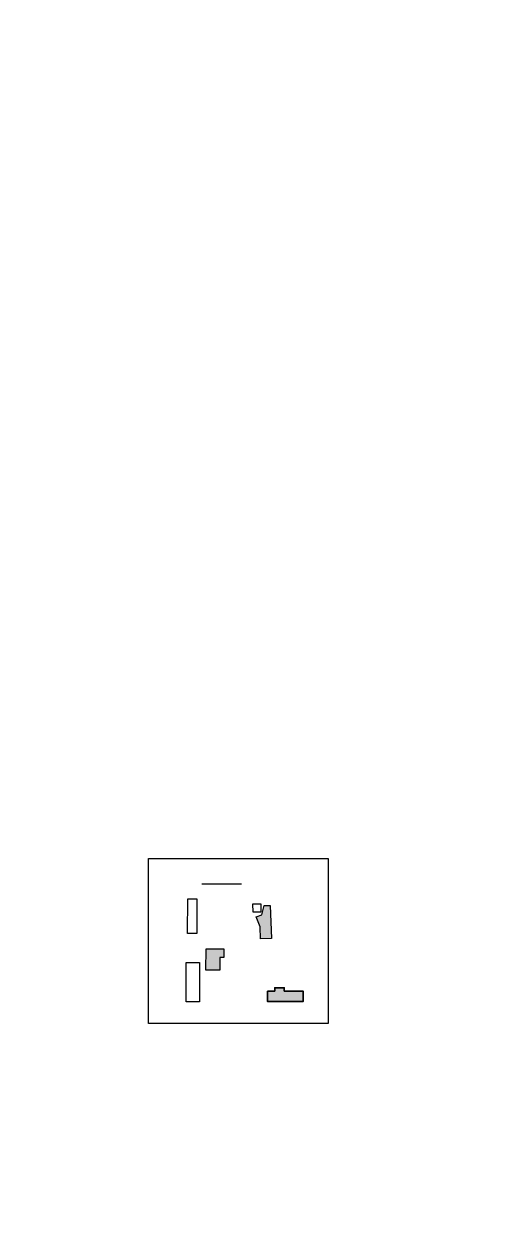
# Model space of a CAD drawing. Header units: millimetres. Extents: x -178199094 to 13669908, y -30538122 to 6091408.
# Drawn here: x 362203 to 377576, y 48285 to 88335 of the extents above; entities that cross this region are included whole.
import ezdxf

# ---------------------------------------------------------------- set-up
doc = ezdxf.new("R2010")
doc.units = ezdxf.units.MM
picture_1 = doc.add_image_def('image1.png', size_in_pixel=(672, 616))

msp = doc.modelspace()

# ---------------------------------------------------------------- hatches: boundary and pattern name
at = {"true_color": 0x58ba48, "transparency": 33554643}
h = msp.add_hatch(color=85, dxfattribs=at)
h.dxf.hatch_style = 1
h.paths.add_polyline_path([(370465.81181, 58767.07739), (370266.66406, 58767.07739), (370184.25799, 58451.39559), (369991.97737, 58389.63161), (370129.73664, 58053.63368), (370144.83796, 57648.68469), (370507.01512, 57662.19097)])
at = {"true_color": 0xfecc66, "transparency": 33554559}
h = msp.add_hatch(color=31, dxfattribs=at)
h.dxf.hatch_style = 1
h.paths.add_polyline_path([(368776.48777, 57023.96471), (368906.96428, 57023.96471), (368906.96428, 57312.19611), (368316.38758, 57312.19611), (368309.52046, 56605.3432), (368776.48777, 56605.3432)])
at = {"true_color": 0x991b1e, "transparency": 33554539}
h = msp.add_hatch(color=244, dxfattribs=at)
h.dxf.hatch_style = 1
h.paths.add_polyline_path([(371570.67556, 55901.45582), (370937.13987, 55901.45582), (370937.13987, 56011.70027), (370618.79572, 56011.70027), (370618.79572, 55901.45582), (370379.24988, 55895.15609), (370379.24988, 55545.52357), (371570.67556, 55545.52357)])

# ---------------------------------------------------------------- linework, layer by layer
at = {"color": 1}
for points in [[(368169.37717, 59492.37597), (369502.11179, 59492.37597)], [(367706.45495, 58988.50756), (367999.98161, 58988.50756), (367999.98161, 57825.13069), (367692.98528, 57825.13069), (367706.45495, 58988.50756)], [(369888.96935, 58828.84111), (370156.78949, 58828.84111), (370156.78949, 58540.60997), (369895.83648, 58540.60997), (369888.96935, 58828.84111)], [(368316.38758, 57312.19611), (368906.96428, 57312.19611), (368906.96428, 57023.96471), (368776.48777, 57023.96471), (368776.48777, 56605.3432), (368309.52046, 56605.3432), (368316.38758, 57312.19611)], [(367646.37435, 56852.04109), (368091.2188, 56852.04109), (368091.2188, 55538.90467), (367643.40482, 55538.90467), (367646.37435, 56852.04109)]]:
    msp.add_lwpolyline(points, dxfattribs=at)
at = {"color": 114, "true_color": 0x139b48}
msp.add_lwpolyline([(369991.97737, 58389.63161), (370184.25794, 58451.39557), (370266.66406, 58767.07739), (370465.81181, 58767.07739), (370507.01512, 57662.19097), (370144.83796, 57648.68469), (370129.73664, 58053.63368), (369991.97737, 58389.63161)], dxfattribs=at)
at = {"color": 244, "lineweight": 35, "true_color": 0x991b1e}
msp.add_lwpolyline([(370379.24988, 55895.15609), (370379.24988, 55545.52357), (371570.67556, 55545.52357), (371570.67556, 55901.45582), (370937.13987, 55901.45582), (370937.13987, 56011.70027), (370618.79572, 56011.70027), (370618.79572, 55901.45582), (370379.24988, 55895.15609), (370379.24988, 55545.52357)], dxfattribs=at)
at = {"color": 1}
msp.add_circle((338361.65661, 48716.67136), 79667.78329, dxfattribs=at)

# ---------------------------------------------------------------- pictures from other files: only their frames are drawn
image = msp.add_image(picture_1, insert=(366381.46902, 54812.02468), size_in_units=(6030.84565, 5528.27517), dxfattribs=at)
image.dxf.flags = 7

doc.saveas('drawing.dxf')
